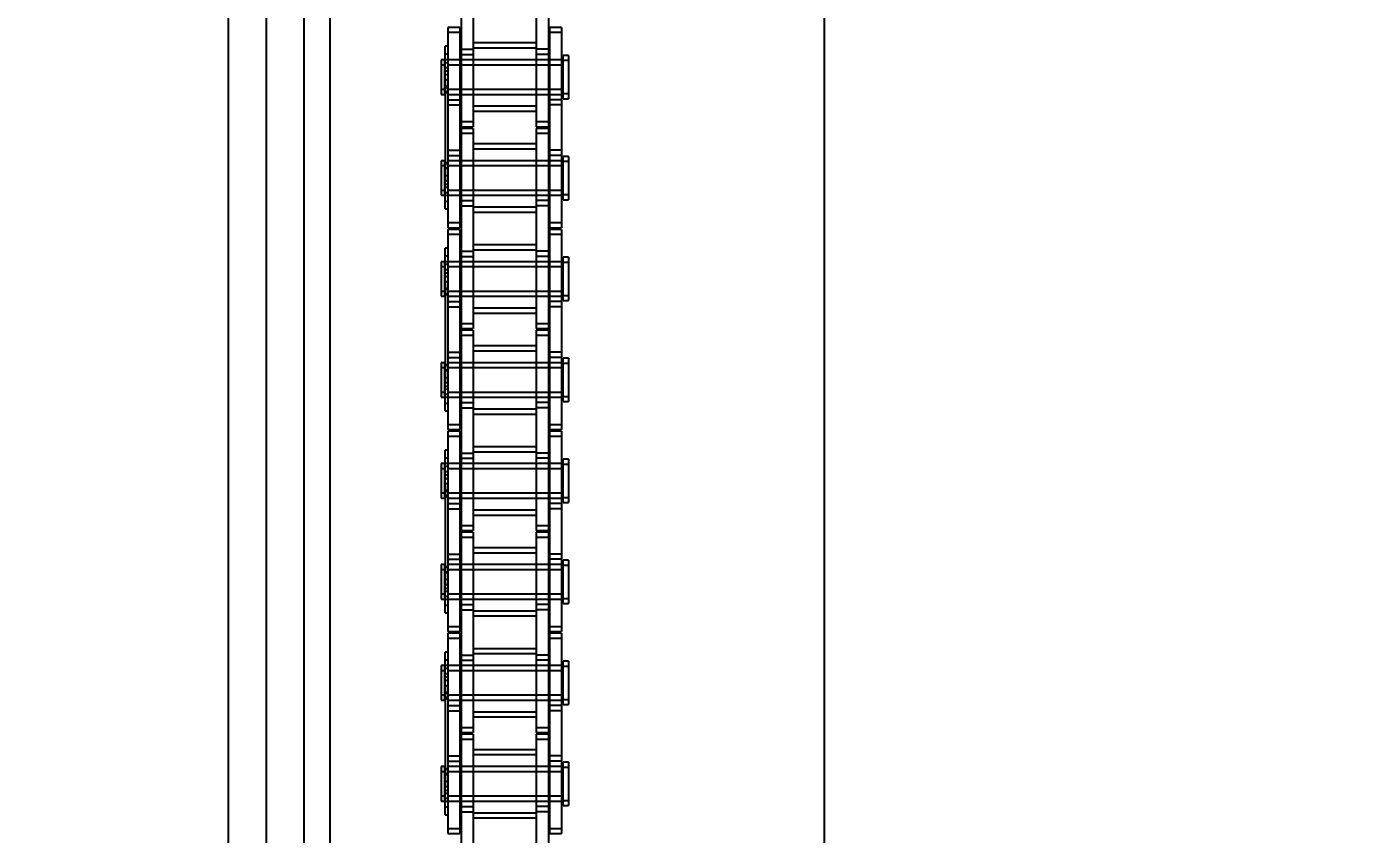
# Model space of a CAD drawing. Header units: metres. Extents: x 0 to 63075, y 0 to 44550.
# Drawn here: x 13743.6 to 13911, y 29493.6 to 29595.2 of the extents above; entities that cross this region are included whole.
import ezdxf

# ---------------------------------------------------------------- set-up
doc = ezdxf.new("R2010")
doc.units = ezdxf.units.M
doc.header["$LTSCALE"] = 75
doc.linetypes.add('HIDDEN2', pattern=[4.7625, 3.175, -1.5875])
for name, color, linetype in [('18_COTAS', 7, 'Continuous'), ('SDM', 7, 'Continuous'), ('SL1', 8, 'Continuous'), ('SL4', 4, 'Continuous'), ('ST1', 7, 'HIDDEN2')]:
    doc.layers.add(name, color=color, linetype=linetype)
doc.styles.add('ROMANS', font='ROMANS.SHX')
doc.dimstyles.new('75___1-75', dxfattribs={"dimscale": 75, "dimtxt": 2.5, "dimasz": 2, "dimexe": 1.5, "dimexo": 1, "dimgap": 0.5, "dimtad": 1, "dimdec": 0, "dimzin": 12, "dimtxsty": 'ROMANS', "dimcen": 0, "dimclrd": 256, "dimclre": 256, "dimclrt": 3, "dimazin": 3, "dimtfac": 1, "dimtdec": 0, "dimtmove": 0, "dimatfit": 0, "dimfxl": 1, "dimlwd": -1, "dimlwe": -1, "dimarcsym": 0})

# ---------------------------------------------------------------- blocks, each defined once
blk = doc.blocks.new('A$C1d93b9d1')
at = {"layer": 'SL1'}
for radius, start, end in [(1979, 150.48869, 76.2155), (1915.5, 151.39767, 77.94663), (1915.5, 151.39767, 77.48242), (1907.5, 151.51701, 77.89531)]:
    blk.add_arc((6031.73, 6950), radius, start, end, dxfattribs=at)
blk = doc.blocks.new('*D27')
at = {"layer": '18_COTAS', "transparency": 16777216}
for p, q in [((12131.24, 27878.33), (12131.24, 30705.37)), ((13913.74, 30509.57), (13913.74, 30705.37)), ((11981.24, 30592.87), (11122.31, 30592.87)), ((13913.74, 30592.87), (12131.24, 30592.87)), ((14063.74, 30592.87), (14213.74, 30592.87))]:
    blk.add_line(p, q, dxfattribs=at)
for points in [[(11981.24, 30617.87), (11981.24, 30567.87), (12131.24, 30592.87)], [(14063.74, 30617.87), (14063.74, 30567.87), (13913.74, 30592.87)]]:
    blk.add_solid(points, dxfattribs=at)
at = {"layer": 'Defpoints', "color": 0, "transparency": 16777216}
for p in [(13913.74, 30592.87), (13913.74, 30434.57), (12131.24, 27803.33)]:
    blk.add_point(p, dxfattribs=at)
at = {"layer": '18_COTAS', "color": 3, "transparency": 16777216, "insert": (11476.78, 30724.12), "char_height": 187.5, "attachment_point": 5, "style": 'ROMANS'}
blk.add_mtext('1782', dxfattribs=at)
blk = doc.blocks.new('A$C429c7d53')
at = {"layer": 'SL4'}
for p, q in [((48.23, 3289.74), (48.23, 2339.74)), ((57.76, 2339.74), (57.76, 3129.5)), ((123.23, 2339.74), (123.23, 3005.31))]:
    blk.add_line(p, q, dxfattribs=at)
at = {"layer": 'ST1'}
for p, q in [((53, 3339.74), (53, 2339.74)), ((61, 3339.74), (61, 2339.74)), ((57.76, 2339.74), (57.76, 3129.5)), ((77.52, 2507.96), (77.52, 2501.61)), ((79.03, 2507.96), (79.03, 2501.61)), ((86.96, 2507.96), (86.96, 2501.61)), ((88.49, 2507.96), (88.49, 2501.61)), ((75.84, 2505.01), (75.84, 2504.36)), ((77.36, 2505.01), (75.84, 2505.01)), ((75.84, 2504.36), (75.84, 2495.26)), ((77.36, 2504.36), (75.84, 2504.36)), ((77.36, 2505.01), (77.36, 2504.36)), ((77.36, 2504.36), (77.36, 2495.26)), ((88.64, 2505.01), (88.64, 2504.36)), ((90.16, 2505.01), (88.64, 2505.01)), ((88.64, 2504.36), (88.64, 2495.26)), ((90.16, 2504.36), (88.64, 2504.36)), ((90.16, 2505.01), (90.16, 2504.36)), ((90.16, 2504.36), (90.16, 2495.26)), ((75.51, 2501.67), (75.51, 2502.64)), ((75.84, 2502.64), (75.51, 2502.64)), ((77.52, 2502.27), (79.03, 2502.27)), ((86.96, 2503.05), (79.03, 2503.05)), ((86.96, 2502.4), (79.03, 2502.4)), ((88.49, 2502.27), (86.96, 2502.27)), ((75, 2500.94), (75, 2500.28)), ((75.47, 2500.94), (75, 2500.94)), ((75, 2500.28), (75, 2496.59)), ((75.47, 2500.28), (75, 2500.28)), ((75.47, 2500.28), (75.47, 2500.94)), ((75.84, 2500.57), (75.47, 2500.57)), ((75.47, 2496.59), (75.47, 2500.28)), ((75.51, 2501.67), (75.84, 2501.67)), ((75.51, 2498.44), (75.51, 2501.67)), ((77.36, 2500.94), (75.51, 2500.94)), ((90.34, 2500.94), (75.84, 2500.94)), ((77.36, 2500.28), (75.84, 2500.28)), ((90.34, 2500.28), (75.84, 2500.28)), ((77.52, 2501.61), (79.03, 2501.61)), ((77.52, 2501.61), (77.52, 2492.52)), ((79.03, 2500.94), (77.52, 2500.94)), ((79.03, 2500.28), (77.52, 2500.28)), ((86.96, 2500.94), (79.03, 2500.94)), ((86.96, 2500.28), (79.03, 2500.28)), ((79.03, 2501.61), (79.03, 2492.52)), ((88.49, 2501.61), (86.96, 2501.61)), ((86.96, 2501.61), (86.96, 2492.52)), ((88.49, 2500.94), (86.96, 2500.94)), ((88.49, 2500.28), (86.96, 2500.28)), ((88.49, 2501.61), (88.49, 2492.52)), ((90.16, 2500.94), (88.64, 2500.94)), ((90.16, 2500.28), (88.64, 2500.28)), ((90.34, 2500.83), (90.34, 2501.49)), ((91, 2501.49), (90.34, 2501.49)), ((90.34, 2496.04), (90.34, 2500.83)), ((91, 2500.83), (90.34, 2500.83)), ((91, 2501.49), (91, 2500.83)), ((91, 2500.83), (91, 2496.04)), ((75.84, 2499.91), (75.47, 2499.91)), ((75.51, 2499.54), (75.84, 2499.54)), ((75.51, 2499.09), (75.84, 2499.09)), ((75.51, 2498.44), (75.84, 2498.44)), ((75.51, 2498.44), (75.51, 2485.74)), ((75, 2497.25), (75.47, 2497.25)), ((75.47, 2497.61), (75.84, 2497.61)), ((75.47, 2496.96), (75.84, 2496.96)), ((75.51, 2497.47), (75.84, 2497.47)), ((75.51, 2496.82), (75.84, 2496.82)), ((75.84, 2497.25), (77.36, 2497.25)), ((75.84, 2497.25), (90.34, 2497.25)), ((77.52, 2497.25), (79.03, 2497.25)), ((79.03, 2497.25), (86.96, 2497.25)), ((86.96, 2497.25), (88.49, 2497.25)), ((88.64, 2497.25), (90.16, 2497.25)), ((75, 2496.59), (75.47, 2496.59)), ((75.84, 2496.59), (77.36, 2496.59)), ((75.84, 2496.59), (90.34, 2496.59)), ((75.84, 2495.92), (77.36, 2495.92)), ((75.84, 2495.26), (77.36, 2495.26)), ((75.84, 2495.26), (75.84, 2488.91)), ((77.36, 2495.26), (77.36, 2488.91)), ((77.52, 2496.59), (79.03, 2496.59)), ((79.03, 2496.59), (86.96, 2496.59)), ((79.03, 2495.13), (86.96, 2495.13)), ((86.96, 2496.59), (88.49, 2496.59)), ((88.64, 2496.59), (90.16, 2496.59)), ((90.16, 2495.92), (88.64, 2495.92)), ((90.16, 2495.26), (88.64, 2495.26)), ((88.64, 2495.26), (88.64, 2488.91)), ((90.16, 2495.26), (90.16, 2488.91)), ((90.34, 2496.69), (91, 2496.69)), ((90.34, 2496.04), (91, 2496.04)), ((79.03, 2494.48), (86.96, 2494.48)), ((77.52, 2493.17), (79.03, 2493.17)), ((77.52, 2492.52), (79.03, 2492.52)), ((77.52, 2492.31), (77.52, 2491.66)), ((79.03, 2492.31), (77.52, 2492.31)), ((79.03, 2492.31), (79.03, 2491.66)), ((86.96, 2493.17), (88.49, 2493.17)), ((86.96, 2492.52), (88.49, 2492.52)), ((86.96, 2492.31), (86.96, 2491.66)), ((88.49, 2492.31), (86.96, 2492.31)), ((88.49, 2492.31), (88.49, 2491.66)), ((77.52, 2491.66), (77.52, 2482.56)), ((79.03, 2491.66), (77.52, 2491.66)), ((86.96, 2490.35), (79.03, 2490.35)), ((79.03, 2491.66), (79.03, 2482.56)), ((86.96, 2491.66), (86.96, 2482.56)), ((88.49, 2491.66), (86.96, 2491.66)), ((88.49, 2491.66), (88.49, 2482.56)), ((75.84, 2489.57), (77.36, 2489.57)), ((75.84, 2488.91), (77.36, 2488.91)), ((75.84, 2488.91), (75.84, 2479.82)), ((77.36, 2488.91), (77.36, 2479.82)), ((86.96, 2489.7), (79.03, 2489.7)), ((90.16, 2489.57), (88.64, 2489.57)), ((90.16, 2488.91), (88.64, 2488.91)), ((88.64, 2488.91), (88.64, 2479.82)), ((90.16, 2488.91), (90.16, 2479.82)), ((90.34, 2488.13), (90.34, 2488.79)), ((91, 2488.79), (90.34, 2488.79)), ((91, 2488.79), (91, 2488.13)), ((75, 2488.24), (75, 2487.58)), ((75.47, 2488.24), (75, 2488.24)), ((75, 2487.58), (75, 2483.89)), ((75.47, 2487.58), (75, 2487.58)), ((75.47, 2487.58), (75.47, 2488.24)), ((75.84, 2487.87), (75.47, 2487.87)), ((75.47, 2483.89), (75.47, 2487.58)), ((75.84, 2487.21), (75.47, 2487.21)), ((75.51, 2488.01), (75.84, 2488.01)), ((75.51, 2487.35), (75.84, 2487.35)), ((77.36, 2488.24), (75.84, 2488.24)), ((90.34, 2488.24), (75.84, 2488.24)), ((77.36, 2487.58), (75.84, 2487.58)), ((90.34, 2487.58), (75.84, 2487.58)), ((79.03, 2488.24), (77.52, 2488.24)), ((79.03, 2487.58), (77.52, 2487.58)), ((86.96, 2488.24), (79.03, 2488.24)), ((86.96, 2487.58), (79.03, 2487.58)), ((88.49, 2488.24), (86.96, 2488.24)), ((88.49, 2487.58), (86.96, 2487.58)), ((90.16, 2488.24), (88.64, 2488.24)), ((90.16, 2487.58), (88.64, 2487.58)), ((90.34, 2483.34), (90.34, 2488.13)), ((91, 2488.13), (90.34, 2488.13)), ((91, 2488.13), (91, 2483.34)), ((75.51, 2486.39), (75.84, 2486.39)), ((75.51, 2485.74), (75.84, 2485.74)), ((75.51, 2482.18), (75.51, 2485.74)), ((75.51, 2485.28), (75.84, 2485.28)), ((75, 2484.55), (75.47, 2484.55)), ((75, 2483.89), (75.47, 2483.89)), ((75.47, 2484.91), (75.84, 2484.91)), ((75.47, 2484.26), (75.84, 2484.26)), ((75.51, 2483.89), (77.36, 2483.89)), ((75.84, 2484.55), (77.36, 2484.55)), ((75.84, 2484.55), (90.34, 2484.55)), ((75.84, 2483.89), (90.34, 2483.89)), ((77.52, 2484.55), (79.03, 2484.55)), ((77.52, 2483.89), (79.03, 2483.89)), ((79.03, 2484.55), (86.96, 2484.55)), ((79.03, 2483.89), (86.96, 2483.89)), ((86.96, 2484.55), (88.49, 2484.55)), ((86.96, 2483.89), (88.49, 2483.89)), ((88.64, 2484.55), (90.16, 2484.55)), ((88.64, 2483.89), (90.16, 2483.89)), ((90.34, 2483.99), (91, 2483.99)), ((75.51, 2483.16), (75.84, 2483.16)), ((75.51, 2482.18), (75.84, 2482.18)), ((77.52, 2483.22), (79.03, 2483.22)), ((77.52, 2482.56), (79.03, 2482.56)), ((77.52, 2482.56), (77.52, 2476.21)), ((79.03, 2482.43), (86.96, 2482.43)), ((79.03, 2481.78), (86.96, 2481.78)), ((79.03, 2482.56), (79.03, 2476.21)), ((88.49, 2483.22), (86.96, 2483.22)), ((88.49, 2482.56), (86.96, 2482.56)), ((86.96, 2482.56), (86.96, 2476.21)), ((88.49, 2482.56), (88.49, 2476.21)), ((90.34, 2483.34), (91, 2483.34)), ((75.84, 2480.47), (77.36, 2480.47)), ((88.64, 2480.47), (90.16, 2480.47)), ((75.84, 2479.82), (77.36, 2479.82)), ((75.84, 2479.61), (75.84, 2478.96)), ((77.36, 2479.61), (75.84, 2479.61)), ((75.84, 2478.96), (75.84, 2469.86)), ((77.36, 2478.96), (75.84, 2478.96)), ((77.36, 2479.61), (77.36, 2478.96)), ((77.36, 2478.96), (77.36, 2469.86)), ((88.64, 2479.82), (90.16, 2479.82)), ((88.64, 2479.61), (88.64, 2478.96)), ((90.16, 2479.61), (88.64, 2479.61)), ((88.64, 2478.96), (88.64, 2469.86)), ((90.16, 2478.96), (88.64, 2478.96)), ((90.16, 2479.61), (90.16, 2478.96)), ((90.16, 2478.96), (90.16, 2469.86)), ((75.51, 2476.27), (75.51, 2477.24)), ((75.84, 2477.24), (75.51, 2477.24)), ((77.52, 2476.87), (79.03, 2476.87)), ((86.96, 2477.65), (79.03, 2477.65)), ((86.96, 2477), (79.03, 2477)), ((88.49, 2476.87), (86.96, 2476.87)), ((75, 2475.54), (75, 2474.88)), ((75.47, 2475.54), (75, 2475.54)), ((75.47, 2474.88), (75.47, 2475.54)), ((75.84, 2475.17), (75.47, 2475.17)), ((75.51, 2476.27), (75.84, 2476.27)), ((75.51, 2473.04), (75.51, 2476.27)), ((77.36, 2475.54), (75.51, 2475.54)), ((90.34, 2475.54), (75.84, 2475.54)), ((77.52, 2476.21), (79.03, 2476.21)), ((77.52, 2476.21), (77.52, 2467.12)), ((79.03, 2475.54), (77.52, 2475.54)), ((86.96, 2475.54), (79.03, 2475.54)), ((79.03, 2476.21), (79.03, 2467.12)), ((88.49, 2476.21), (86.96, 2476.21)), ((86.96, 2476.21), (86.96, 2467.12)), ((88.49, 2475.54), (86.96, 2475.54)), ((88.49, 2476.21), (88.49, 2467.12)), ((90.16, 2475.54), (88.64, 2475.54)), ((90.34, 2475.43), (90.34, 2476.09)), ((91, 2476.09), (90.34, 2476.09)), ((90.34, 2470.64), (90.34, 2475.43)), ((91, 2475.43), (90.34, 2475.43)), ((91, 2476.09), (91, 2475.43)), ((91, 2475.43), (91, 2470.64)), ((75, 2474.88), (75, 2471.19)), ((75.47, 2474.88), (75, 2474.88)), ((75.47, 2471.19), (75.47, 2474.88)), ((75.84, 2474.51), (75.47, 2474.51)), ((75.51, 2474.14), (75.84, 2474.14)), ((75.51, 2473.69), (75.84, 2473.69)), ((77.36, 2474.88), (75.84, 2474.88)), ((90.34, 2474.88), (75.84, 2474.88)), ((79.03, 2474.88), (77.52, 2474.88)), ((86.96, 2474.88), (79.03, 2474.88)), ((88.49, 2474.88), (86.96, 2474.88)), ((90.16, 2474.88), (88.64, 2474.88)), ((75, 2471.85), (75.47, 2471.85)), ((75.47, 2472.21), (75.84, 2472.21)), ((75.51, 2473.04), (75.84, 2473.04)), ((75.51, 2473.04), (75.51, 2460.34)), ((75.51, 2472.07), (75.84, 2472.07)), ((75.84, 2471.85), (77.36, 2471.85)), ((75.84, 2471.85), (90.34, 2471.85)), ((77.52, 2471.85), (79.03, 2471.85)), ((79.03, 2471.85), (86.96, 2471.85)), ((86.96, 2471.85), (88.49, 2471.85)), ((88.64, 2471.85), (90.16, 2471.85)), ((75, 2471.19), (75.47, 2471.19)), ((75.47, 2471.56), (75.84, 2471.56)), ((75.51, 2471.42), (75.84, 2471.42)), ((75.84, 2471.19), (77.36, 2471.19)), ((75.84, 2471.19), (90.34, 2471.19)), ((75.84, 2470.52), (77.36, 2470.52)), ((77.52, 2471.19), (79.03, 2471.19)), ((79.03, 2471.19), (86.96, 2471.19)), ((86.96, 2471.19), (88.49, 2471.19)), ((88.64, 2471.19), (90.16, 2471.19)), ((90.16, 2470.52), (88.64, 2470.52)), ((90.34, 2471.29), (91, 2471.29)), ((90.34, 2470.64), (91, 2470.64)), ((75.84, 2469.86), (77.36, 2469.86)), ((75.84, 2469.86), (75.84, 2463.51)), ((77.36, 2469.86), (77.36, 2463.51)), ((79.03, 2469.73), (86.96, 2469.73)), ((79.03, 2469.08), (86.96, 2469.08)), ((90.16, 2469.86), (88.64, 2469.86)), ((88.64, 2469.86), (88.64, 2463.51)), ((90.16, 2469.86), (90.16, 2463.51)), ((77.52, 2467.77), (79.03, 2467.77)), ((77.52, 2467.12), (79.03, 2467.12)), ((77.52, 2466.91), (77.52, 2466.26)), ((79.03, 2466.91), (77.52, 2466.91)), ((79.03, 2466.91), (79.03, 2466.26)), ((86.96, 2467.77), (88.49, 2467.77)), ((86.96, 2467.12), (88.49, 2467.12)), ((86.96, 2466.91), (86.96, 2466.26)), ((88.49, 2466.91), (86.96, 2466.91)), ((88.49, 2466.91), (88.49, 2466.26)), ((77.52, 2466.26), (77.52, 2457.16)), ((79.03, 2466.26), (77.52, 2466.26)), ((86.96, 2464.95), (79.03, 2464.95)), ((79.03, 2466.26), (79.03, 2457.16)), ((86.96, 2466.26), (86.96, 2457.16)), ((88.49, 2466.26), (86.96, 2466.26)), ((88.49, 2466.26), (88.49, 2457.16)), ((75.84, 2464.17), (77.36, 2464.17)), ((75.84, 2463.51), (77.36, 2463.51)), ((75.84, 2463.51), (75.84, 2454.42)), ((77.36, 2463.51), (77.36, 2454.42)), ((86.96, 2464.3), (79.03, 2464.3)), ((90.16, 2464.17), (88.64, 2464.17)), ((90.16, 2463.51), (88.64, 2463.51)), ((88.64, 2463.51), (88.64, 2454.42)), ((90.16, 2463.51), (90.16, 2454.42)), ((90.34, 2462.73), (90.34, 2463.39)), ((91, 2463.39), (90.34, 2463.39)), ((91, 2463.39), (91, 2462.73)), ((75, 2462.84), (75, 2462.18)), ((75.47, 2462.84), (75, 2462.84)), ((75, 2462.18), (75, 2458.49)), ((75.47, 2462.18), (75, 2462.18)), ((75.47, 2462.18), (75.47, 2462.84)), ((75.84, 2462.47), (75.47, 2462.47)), ((75.47, 2458.49), (75.47, 2462.18)), ((75.84, 2461.81), (75.47, 2461.81)), ((75.51, 2462.61), (75.84, 2462.61)), ((75.51, 2461.95), (75.84, 2461.95)), ((77.36, 2462.84), (75.84, 2462.84)), ((90.34, 2462.84), (75.84, 2462.84)), ((77.36, 2462.18), (75.84, 2462.18)), ((90.34, 2462.18), (75.84, 2462.18)), ((79.03, 2462.84), (77.52, 2462.84)), ((79.03, 2462.18), (77.52, 2462.18)), ((86.96, 2462.84), (79.03, 2462.84)), ((86.96, 2462.18), (79.03, 2462.18)), ((88.49, 2462.84), (86.96, 2462.84)), ((88.49, 2462.18), (86.96, 2462.18)), ((90.16, 2462.84), (88.64, 2462.84)), ((90.16, 2462.18), (88.64, 2462.18)), ((90.34, 2457.94), (90.34, 2462.73)), ((91, 2462.73), (90.34, 2462.73)), ((91, 2462.73), (91, 2457.94)), ((75.51, 2460.99), (75.84, 2460.99)), ((75.51, 2460.34), (75.84, 2460.34)), ((75.51, 2456.78), (75.51, 2460.34)), ((75, 2459.15), (75.47, 2459.15)), ((75, 2458.49), (75.47, 2458.49)), ((75.47, 2459.51), (75.84, 2459.51)), ((75.47, 2458.86), (75.84, 2458.86)), ((75.51, 2459.88), (75.84, 2459.88)), ((75.51, 2458.49), (77.36, 2458.49)), ((75.84, 2459.15), (77.36, 2459.15)), ((75.84, 2459.15), (90.34, 2459.15)), ((75.84, 2458.49), (90.34, 2458.49)), ((77.52, 2459.15), (79.03, 2459.15)), ((77.52, 2458.49), (79.03, 2458.49)), ((79.03, 2459.15), (86.96, 2459.15)), ((79.03, 2458.49), (86.96, 2458.49)), ((86.96, 2459.15), (88.49, 2459.15)), ((86.96, 2458.49), (88.49, 2458.49)), ((88.64, 2459.15), (90.16, 2459.15)), ((88.64, 2458.49), (90.16, 2458.49)), ((90.34, 2458.59), (91, 2458.59)), ((75.51, 2457.76), (75.84, 2457.76)), ((75.51, 2456.78), (75.84, 2456.78)), ((77.52, 2457.82), (79.03, 2457.82)), ((77.52, 2457.16), (79.03, 2457.16)), ((77.52, 2457.16), (77.52, 2450.81)), ((79.03, 2457.03), (86.96, 2457.03)), ((79.03, 2457.16), (79.03, 2450.81)), ((88.49, 2457.82), (86.96, 2457.82)), ((88.49, 2457.16), (86.96, 2457.16)), ((86.96, 2457.16), (86.96, 2450.81)), ((88.49, 2457.16), (88.49, 2450.81)), ((90.34, 2457.94), (91, 2457.94)), ((75.84, 2455.07), (77.36, 2455.07)), ((79.03, 2456.38), (86.96, 2456.38)), ((88.64, 2455.07), (90.16, 2455.07)), ((75.84, 2454.42), (77.36, 2454.42)), ((75.84, 2454.21), (75.84, 2453.56)), ((77.36, 2454.21), (75.84, 2454.21)), ((75.84, 2453.56), (75.84, 2444.46)), ((77.36, 2453.56), (75.84, 2453.56)), ((77.36, 2454.21), (77.36, 2453.56)), ((77.36, 2453.56), (77.36, 2444.46)), ((88.64, 2454.42), (90.16, 2454.42)), ((88.64, 2454.21), (88.64, 2453.56)), ((90.16, 2454.21), (88.64, 2454.21)), ((88.64, 2453.56), (88.64, 2444.46)), ((90.16, 2453.56), (88.64, 2453.56)), ((90.16, 2454.21), (90.16, 2453.56)), ((90.16, 2453.56), (90.16, 2444.46)), ((75.51, 2450.87), (75.51, 2451.84)), ((75.84, 2451.84), (75.51, 2451.84)), ((86.96, 2452.25), (79.03, 2452.25)), ((86.96, 2451.6), (79.03, 2451.6)), ((75, 2450.14), (75, 2449.48)), ((75.47, 2450.14), (75, 2450.14)), ((75.47, 2449.48), (75.47, 2450.14)), ((75.51, 2450.87), (75.84, 2450.87)), ((75.51, 2447.64), (75.51, 2450.87)), ((77.36, 2450.14), (75.51, 2450.14)), ((90.34, 2450.14), (75.84, 2450.14)), ((77.52, 2451.47), (79.03, 2451.47)), ((77.52, 2450.81), (79.03, 2450.81)), ((77.52, 2450.81), (77.52, 2441.72)), ((79.03, 2450.14), (77.52, 2450.14)), ((86.96, 2450.14), (79.03, 2450.14)), ((79.03, 2450.81), (79.03, 2441.72)), ((88.49, 2451.47), (86.96, 2451.47)), ((88.49, 2450.81), (86.96, 2450.81)), ((86.96, 2450.81), (86.96, 2441.72)), ((88.49, 2450.14), (86.96, 2450.14)), ((88.49, 2450.81), (88.49, 2441.72)), ((90.16, 2450.14), (88.64, 2450.14)), ((90.34, 2450.03), (90.34, 2450.69)), ((91, 2450.69), (90.34, 2450.69)), ((90.34, 2445.24), (90.34, 2450.03)), ((91, 2450.03), (90.34, 2450.03)), ((91, 2450.69), (91, 2450.03)), ((91, 2450.03), (91, 2445.24)), ((75, 2449.48), (75, 2445.79)), ((75.47, 2449.48), (75, 2449.48)), ((75.84, 2449.77), (75.47, 2449.77)), ((75.47, 2445.79), (75.47, 2449.48)), ((75.84, 2449.11), (75.47, 2449.11)), ((75.51, 2448.74), (75.84, 2448.74)), ((75.51, 2448.29), (75.84, 2448.29)), ((77.36, 2449.48), (75.84, 2449.48)), ((90.34, 2449.48), (75.84, 2449.48)), ((79.03, 2449.48), (77.52, 2449.48)), ((86.96, 2449.48), (79.03, 2449.48)), ((88.49, 2449.48), (86.96, 2449.48)), ((90.16, 2449.48), (88.64, 2449.48)), ((75.47, 2446.81), (75.84, 2446.81)), ((75.51, 2447.64), (75.51, 2434.94)), ((75.51, 2447.64), (75.84, 2447.64)), ((75.51, 2446.67), (75.84, 2446.67)), ((75, 2446.45), (75.47, 2446.45)), ((75, 2445.79), (75.47, 2445.79)), ((75.47, 2446.16), (75.84, 2446.16)), ((75.51, 2446.02), (75.84, 2446.02)), ((75.84, 2446.45), (77.36, 2446.45)), ((75.84, 2446.45), (90.34, 2446.45)), ((75.84, 2445.79), (77.36, 2445.79)), ((75.84, 2445.79), (90.34, 2445.79)), ((75.84, 2445.12), (77.36, 2445.12)), ((77.52, 2446.45), (79.03, 2446.45)), ((77.52, 2445.79), (79.03, 2445.79)), ((79.03, 2446.45), (86.96, 2446.45)), ((79.03, 2445.79), (86.96, 2445.79)), ((86.96, 2446.45), (88.49, 2446.45)), ((86.96, 2445.79), (88.49, 2445.79)), ((88.64, 2446.45), (90.16, 2446.45)), ((88.64, 2445.79), (90.16, 2445.79)), ((90.16, 2445.12), (88.64, 2445.12)), ((90.34, 2445.89), (91, 2445.89)), ((90.34, 2445.24), (91, 2445.24)), ((75.84, 2444.46), (77.36, 2444.46)), ((75.84, 2444.46), (75.84, 2438.11)), ((77.36, 2444.46), (77.36, 2438.11)), ((79.03, 2444.33), (86.96, 2444.33)), ((79.03, 2443.68), (86.96, 2443.68)), ((90.16, 2444.46), (88.64, 2444.46)), ((88.64, 2444.46), (88.64, 2438.11)), ((90.16, 2444.46), (90.16, 2438.11)), ((77.52, 2442.37), (79.03, 2442.37)), ((77.52, 2441.72), (79.03, 2441.72)), ((86.96, 2442.37), (88.49, 2442.37)), ((86.96, 2441.72), (88.49, 2441.72)), ((77.52, 2441.51), (77.52, 2440.86)), ((79.03, 2441.51), (77.52, 2441.51)), ((77.52, 2440.86), (77.52, 2431.76)), ((79.03, 2440.86), (77.52, 2440.86)), ((79.03, 2441.51), (79.03, 2440.86)), ((79.03, 2440.86), (79.03, 2431.76)), ((86.96, 2441.51), (86.96, 2440.86)), ((88.49, 2441.51), (86.96, 2441.51)), ((86.96, 2440.86), (86.96, 2431.76)), ((88.49, 2440.86), (86.96, 2440.86)), ((88.49, 2441.51), (88.49, 2440.86)), ((88.49, 2440.86), (88.49, 2431.76)), ((75.84, 2438.77), (77.36, 2438.77)), ((86.96, 2439.55), (79.03, 2439.55)), ((86.96, 2438.9), (79.03, 2438.9)), ((90.16, 2438.77), (88.64, 2438.77)), ((75, 2437.44), (75, 2436.78)), ((75.47, 2437.44), (75, 2437.44)), ((75, 2436.78), (75, 2433.09)), ((75.47, 2436.78), (75, 2436.78)), ((75.47, 2436.78), (75.47, 2437.44)), ((75.84, 2437.07), (75.47, 2437.07)), ((75.47, 2433.09), (75.47, 2436.78)), ((75.51, 2437.21), (75.84, 2437.21)), ((75.51, 2436.55), (75.84, 2436.55)), ((75.84, 2438.11), (77.36, 2438.11)), ((75.84, 2438.11), (75.84, 2429.02)), ((77.36, 2437.44), (75.84, 2437.44)), ((90.34, 2437.44), (75.84, 2437.44)), ((77.36, 2436.78), (75.84, 2436.78)), ((90.34, 2436.78), (75.84, 2436.78)), ((77.36, 2438.11), (77.36, 2429.02)), ((79.03, 2437.44), (77.52, 2437.44)), ((79.03, 2436.78), (77.52, 2436.78)), ((86.96, 2437.44), (79.03, 2437.44)), ((86.96, 2436.78), (79.03, 2436.78)), ((88.49, 2437.44), (86.96, 2437.44)), ((88.49, 2436.78), (86.96, 2436.78)), ((90.16, 2438.11), (88.64, 2438.11)), ((88.64, 2438.11), (88.64, 2429.02)), ((90.16, 2437.44), (88.64, 2437.44)), ((90.16, 2436.78), (88.64, 2436.78)), ((90.16, 2438.11), (90.16, 2429.02)), ((90.34, 2437.33), (90.34, 2437.99)), ((91, 2437.99), (90.34, 2437.99)), ((90.34, 2432.54), (90.34, 2437.33)), ((91, 2437.33), (90.34, 2437.33)), ((91, 2437.99), (91, 2437.33)), ((91, 2437.33), (91, 2432.54)), ((75.84, 2436.41), (75.47, 2436.41)), ((75.51, 2435.59), (75.84, 2435.59)), ((75.51, 2434.94), (75.84, 2434.94)), ((75.51, 2431.38), (75.51, 2434.94)), ((75, 2433.75), (75.47, 2433.75)), ((75.47, 2434.11), (75.84, 2434.11)), ((75.47, 2433.46), (75.84, 2433.46)), ((75.51, 2434.48), (75.84, 2434.48)), ((75.84, 2433.75), (77.36, 2433.75)), ((75.84, 2433.75), (90.34, 2433.75)), ((77.52, 2433.75), (79.03, 2433.75)), ((79.03, 2433.75), (86.96, 2433.75)), ((86.96, 2433.75), (88.49, 2433.75)), ((88.64, 2433.75), (90.16, 2433.75)), ((90.34, 2433.19), (91, 2433.19)), ((75, 2433.09), (75.47, 2433.09)), ((75.51, 2433.09), (77.36, 2433.09)), ((75.51, 2432.36), (75.84, 2432.36)), ((75.84, 2433.09), (90.34, 2433.09)), ((77.52, 2433.09), (79.03, 2433.09)), ((77.52, 2432.42), (79.03, 2432.42)), ((77.52, 2431.76), (79.03, 2431.76)), ((77.52, 2431.76), (77.52, 2425.41)), ((79.03, 2433.09), (86.96, 2433.09)), ((79.03, 2431.63), (86.96, 2431.63)), ((79.03, 2431.76), (79.03, 2425.41)), ((86.96, 2433.09), (88.49, 2433.09)), ((88.49, 2432.42), (86.96, 2432.42)), ((88.49, 2431.76), (86.96, 2431.76)), ((86.96, 2431.76), (86.96, 2425.41)), ((88.49, 2431.76), (88.49, 2425.41)), ((88.64, 2433.09), (90.16, 2433.09)), ((90.34, 2432.54), (91, 2432.54)), ((75.51, 2431.38), (75.84, 2431.38)), ((79.03, 2430.98), (86.96, 2430.98)), ((75.84, 2429.67), (77.36, 2429.67)), ((75.84, 2429.02), (77.36, 2429.02)), ((75.84, 2428.81), (75.84, 2428.16)), ((77.36, 2428.81), (75.84, 2428.81)), ((75.84, 2428.16), (75.84, 2419.06)), ((77.36, 2428.16), (75.84, 2428.16)), ((77.36, 2428.81), (77.36, 2428.16)), ((77.36, 2428.16), (77.36, 2419.06)), ((88.64, 2429.67), (90.16, 2429.67)), ((88.64, 2429.02), (90.16, 2429.02)), ((88.64, 2428.81), (88.64, 2428.16)), ((90.16, 2428.81), (88.64, 2428.81)), ((88.64, 2428.16), (88.64, 2419.06)), ((90.16, 2428.16), (88.64, 2428.16)), ((90.16, 2428.81), (90.16, 2428.16)), ((90.16, 2428.16), (90.16, 2419.06)), ((86.96, 2426.85), (79.03, 2426.85)), ((75.51, 2425.47), (75.51, 2426.44)), ((75.84, 2426.44), (75.51, 2426.44)), ((75.51, 2425.47), (75.84, 2425.47)), ((75.51, 2422.24), (75.51, 2425.47)), ((77.52, 2426.07), (79.03, 2426.07)), ((77.52, 2425.41), (79.03, 2425.41)), ((77.52, 2425.41), (77.52, 2416.32)), ((86.96, 2426.2), (79.03, 2426.2)), ((79.03, 2425.41), (79.03, 2416.32)), ((88.49, 2426.07), (86.96, 2426.07)), ((88.49, 2425.41), (86.96, 2425.41)), ((86.96, 2425.41), (86.96, 2416.32)), ((88.49, 2425.41), (88.49, 2416.32)), ((90.34, 2424.63), (90.34, 2425.29)), ((91, 2425.29), (90.34, 2425.29)), ((91, 2425.29), (91, 2424.63)), ((75, 2424.74), (75, 2424.08)), ((75.47, 2424.74), (75, 2424.74)), ((75, 2424.08), (75, 2420.39)), ((75.47, 2424.08), (75, 2424.08)), ((75.47, 2424.08), (75.47, 2424.74)), ((75.84, 2424.37), (75.47, 2424.37)), ((75.47, 2420.39), (75.47, 2424.08)), ((75.84, 2423.71), (75.47, 2423.71)), ((77.36, 2424.74), (75.51, 2424.74)), ((75.51, 2423.34), (75.84, 2423.34)), ((90.34, 2424.74), (75.84, 2424.74)), ((77.36, 2424.08), (75.84, 2424.08)), ((90.34, 2424.08), (75.84, 2424.08)), ((79.03, 2424.74), (77.52, 2424.74)), ((79.03, 2424.08), (77.52, 2424.08)), ((86.96, 2424.74), (79.03, 2424.74)), ((86.96, 2424.08), (79.03, 2424.08)), ((88.49, 2424.74), (86.96, 2424.74)), ((88.49, 2424.08), (86.96, 2424.08)), ((90.16, 2424.74), (88.64, 2424.74)), ((90.16, 2424.08), (88.64, 2424.08)), ((90.34, 2419.84), (90.34, 2424.63)), ((91, 2424.63), (90.34, 2424.63)), ((91, 2424.63), (91, 2419.84)), ((75.51, 2422.89), (75.84, 2422.89)), ((75.51, 2422.24), (75.51, 2409.54)), ((75.51, 2422.24), (75.84, 2422.24)), ((75, 2421.05), (75.47, 2421.05)), ((75, 2420.39), (75.47, 2420.39)), ((75.47, 2421.41), (75.84, 2421.41)), ((75.47, 2420.76), (75.84, 2420.76)), ((75.51, 2421.27), (75.84, 2421.27)), ((75.51, 2420.62), (75.84, 2420.62)), ((75.84, 2421.05), (77.36, 2421.05)), ((75.84, 2421.05), (90.34, 2421.05)), ((75.84, 2420.39), (77.36, 2420.39)), ((75.84, 2420.39), (90.34, 2420.39)), ((77.52, 2421.05), (79.03, 2421.05)), ((77.52, 2420.39), (79.03, 2420.39)), ((79.03, 2421.05), (86.96, 2421.05)), ((79.03, 2420.39), (86.96, 2420.39)), ((86.96, 2421.05), (88.49, 2421.05)), ((86.96, 2420.39), (88.49, 2420.39)), ((88.64, 2421.05), (90.16, 2421.05)), ((88.64, 2420.39), (90.16, 2420.39)), ((90.34, 2420.49), (91, 2420.49)), ((90.34, 2419.84), (91, 2419.84)), ((75.84, 2419.72), (77.36, 2419.72)), ((75.84, 2419.06), (77.36, 2419.06)), ((75.84, 2419.06), (75.84, 2412.71)), ((77.36, 2419.06), (77.36, 2412.71)), ((79.03, 2418.93), (86.96, 2418.93)), ((79.03, 2418.28), (86.96, 2418.28)), ((90.16, 2419.72), (88.64, 2419.72)), ((90.16, 2419.06), (88.64, 2419.06)), ((88.64, 2419.06), (88.64, 2412.71)), ((90.16, 2419.06), (90.16, 2412.71)), ((77.52, 2416.97), (79.03, 2416.97)), ((86.96, 2416.97), (88.49, 2416.97)), ((77.52, 2416.32), (79.03, 2416.32)), ((77.52, 2416.11), (77.52, 2415.46)), ((79.03, 2416.11), (77.52, 2416.11)), ((77.52, 2415.46), (77.52, 2406.36)), ((79.03, 2415.46), (77.52, 2415.46)), ((79.03, 2416.11), (79.03, 2415.46)), ((79.03, 2415.46), (79.03, 2406.36)), ((86.96, 2416.32), (88.49, 2416.32)), ((86.96, 2416.11), (86.96, 2415.46)), ((88.49, 2416.11), (86.96, 2416.11)), ((86.96, 2415.46), (86.96, 2406.36)), ((88.49, 2415.46), (86.96, 2415.46)), ((88.49, 2416.11), (88.49, 2415.46)), ((88.49, 2415.46), (88.49, 2406.36)), ((75.84, 2413.37), (77.36, 2413.37)), ((86.96, 2414.15), (79.03, 2414.15)), ((86.96, 2413.5), (79.03, 2413.5)), ((90.16, 2413.37), (88.64, 2413.37)), ((75, 2412.04), (75, 2411.38)), ((75.47, 2412.04), (75, 2412.04)), ((75.47, 2411.38), (75.47, 2412.04)), ((75.84, 2411.67), (75.47, 2411.67)), ((75.51, 2411.81), (75.84, 2411.81)), ((75.84, 2412.71), (77.36, 2412.71)), ((75.84, 2412.71), (75.84, 2403.62)), ((77.36, 2412.04), (75.84, 2412.04)), ((90.34, 2412.04), (75.84, 2412.04)), ((77.36, 2412.71), (77.36, 2403.62)), ((79.03, 2412.04), (77.52, 2412.04)), ((86.96, 2412.04), (79.03, 2412.04)), ((88.49, 2412.04), (86.96, 2412.04)), ((90.16, 2412.71), (88.64, 2412.71)), ((88.64, 2412.71), (88.64, 2403.62)), ((90.16, 2412.04), (88.64, 2412.04)), ((90.16, 2412.71), (90.16, 2403.62)), ((90.34, 2411.93), (90.34, 2412.59)), ((91, 2412.59), (90.34, 2412.59)), ((90.34, 2407.14), (90.34, 2411.93)), ((91, 2411.93), (90.34, 2411.93)), ((91, 2412.59), (91, 2411.93)), ((91, 2411.93), (91, 2407.14)), ((75, 2411.38), (75, 2407.69)), ((75.47, 2411.38), (75, 2411.38)), ((75.47, 2407.69), (75.47, 2411.38)), ((75.84, 2411.01), (75.47, 2411.01)), ((75.51, 2411.15), (75.84, 2411.15)), ((75.51, 2410.19), (75.84, 2410.19)), ((77.36, 2411.38), (75.84, 2411.38)), ((90.34, 2411.38), (75.84, 2411.38)), ((79.03, 2411.38), (77.52, 2411.38)), ((86.96, 2411.38), (79.03, 2411.38)), ((88.49, 2411.38), (86.96, 2411.38)), ((90.16, 2411.38), (88.64, 2411.38)), ((75, 2408.35), (75.47, 2408.35)), ((75.47, 2408.71), (75.84, 2408.71)), ((75.47, 2408.06), (75.84, 2408.06)), ((75.51, 2409.54), (75.84, 2409.54)), ((75.51, 2405.98), (75.51, 2409.54)), ((75.51, 2409.08), (75.84, 2409.08)), ((75.84, 2408.35), (77.36, 2408.35)), ((75.84, 2408.35), (90.34, 2408.35)), ((77.52, 2408.35), (79.03, 2408.35)), ((79.03, 2408.35), (86.96, 2408.35)), ((86.96, 2408.35), (88.49, 2408.35)), ((88.64, 2408.35), (90.16, 2408.35)), ((75, 2407.69), (75.47, 2407.69)), ((75.51, 2407.69), (77.36, 2407.69)), ((75.51, 2406.96), (75.84, 2406.96)), ((75.84, 2407.69), (90.34, 2407.69)), ((77.52, 2407.69), (79.03, 2407.69)), ((77.52, 2407.02), (79.03, 2407.02)), ((79.03, 2407.69), (86.96, 2407.69)), ((86.96, 2407.69), (88.49, 2407.69)), ((88.49, 2407.02), (86.96, 2407.02)), ((88.64, 2407.69), (90.16, 2407.69)), ((90.34, 2407.79), (91, 2407.79)), ((90.34, 2407.14), (91, 2407.14)), ((75.51, 2405.98), (75.84, 2405.98)), ((77.52, 2406.36), (79.03, 2406.36)), ((77.52, 2406.36), (77.52, 2400.01)), ((79.03, 2406.23), (86.96, 2406.23)), ((79.03, 2405.58), (86.96, 2405.58)), ((79.03, 2406.36), (79.03, 2400.01)), ((88.49, 2406.36), (86.96, 2406.36)), ((86.96, 2406.36), (86.96, 2400.01)), ((88.49, 2406.36), (88.49, 2400.01)), ((75.84, 2404.27), (77.36, 2404.27)), ((75.84, 2403.62), (77.36, 2403.62)), ((88.64, 2404.27), (90.16, 2404.27)), ((88.64, 2403.62), (90.16, 2403.62))]:
    blk.add_line(p, q, dxfattribs=at)

msp = doc.modelspace()

# ---------------------------------------------------------------- block references
at = {"layer": 'SDM'}
for name, p in [('A$C1d93b9d1', (8259.51, 24302.83)), ('A$C429c7d53', (13720.74, 27090.07))]:
    msp.add_blockref(name, p, dxfattribs=at)

# ---------------------------------------------------------------- dimensions: what is measured, and where the dimension line sits
at = {"layer": '18_COTAS'}
dim = msp.add_linear_dim(base=(13913.73996451, 30592.87116724), p1=(12131.23996451, 27803.3334565), p2=(13913.73996451, 30434.56595658), dimstyle='75___1-75', dxfattribs=at)
dim.commit()
dim.dimension.update_dxf_attribs({"geometry": '*D27', "text_midpoint": (11476.77567879, 30592.87116724), "dimtype": 160})

doc.saveas('drawing.dxf')
